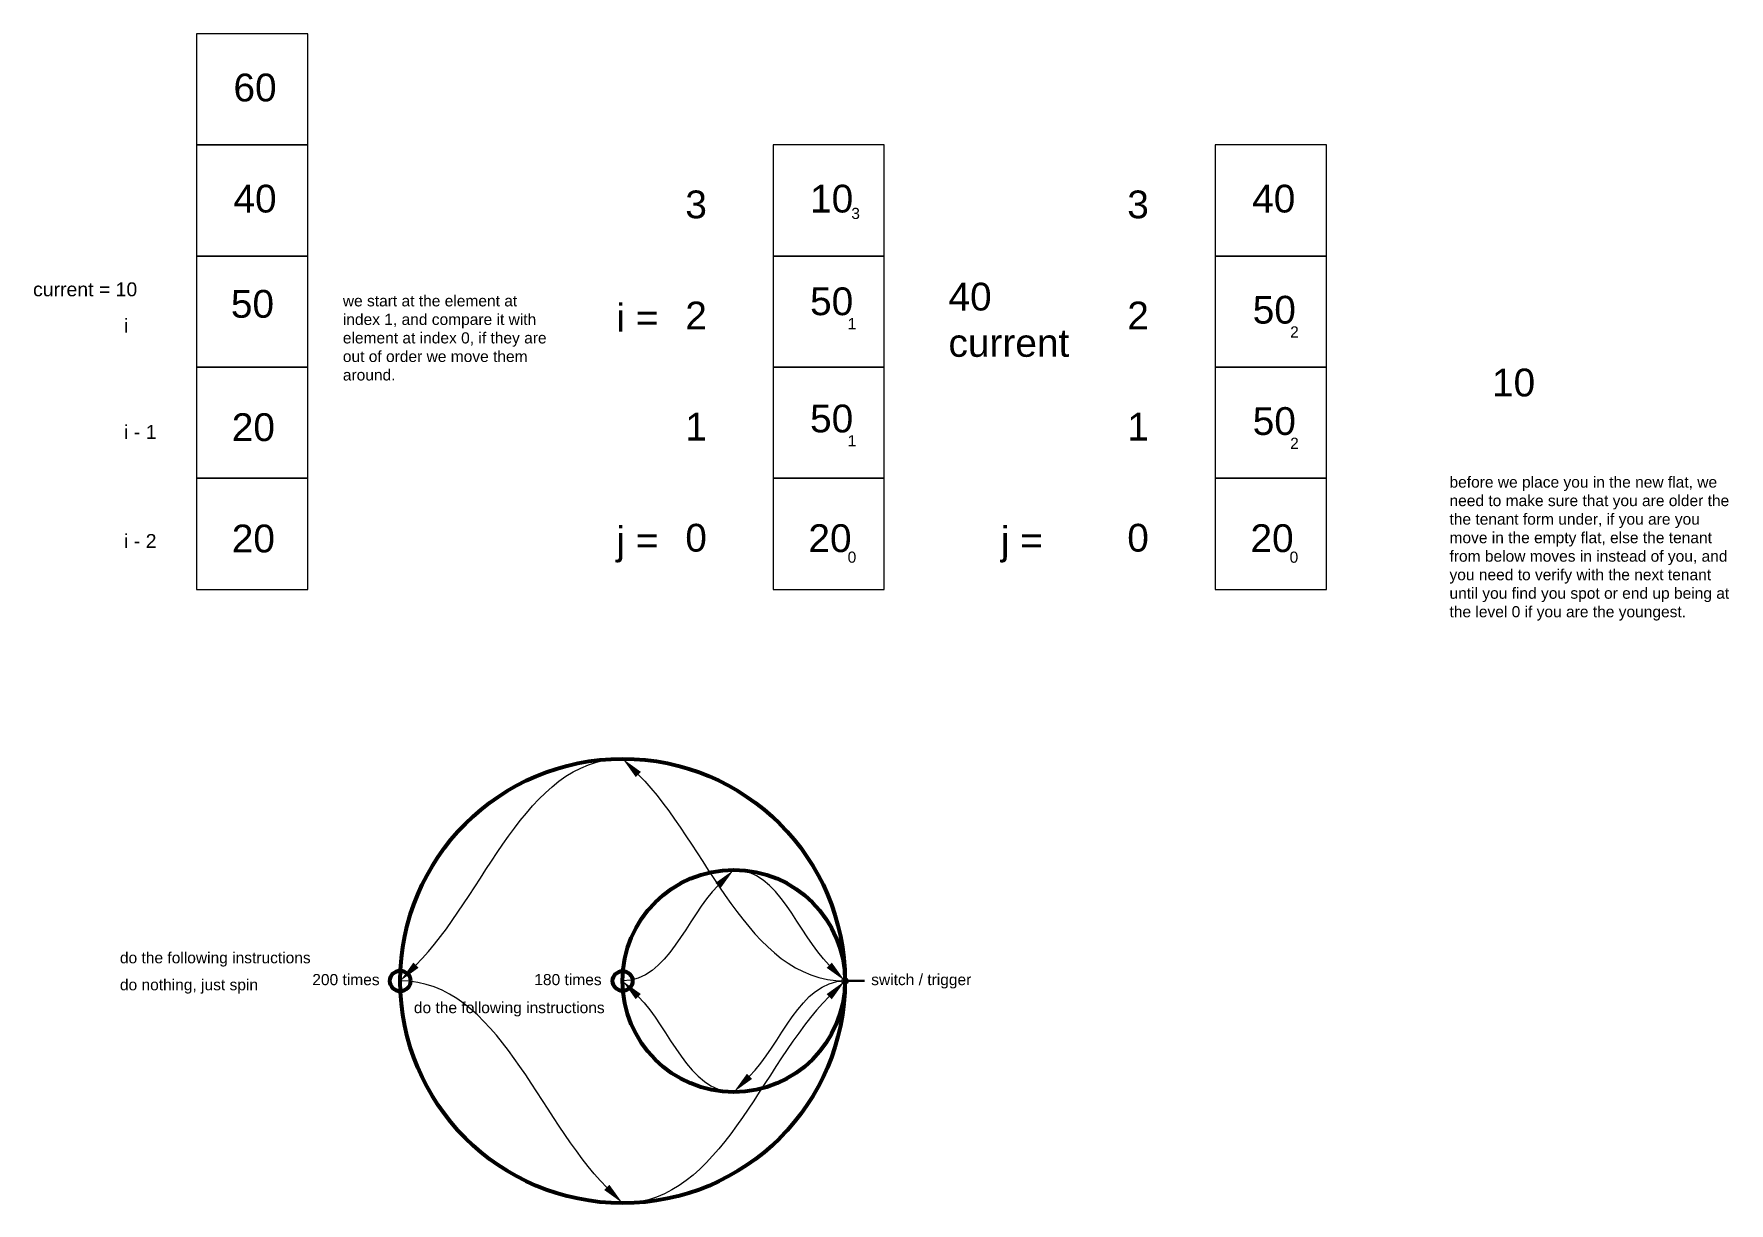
# Model space of a CAD drawing. Header units: millimetres. Extents: x 74 to 1598, y -127 to 925.
import ezdxf
from ezdxf import colors
from ezdxf.entities.mleader import LeaderData, LeaderLine
from ezdxf.math import Vec2, Vec3

# ---------------------------------------------------------------- set-up
doc = ezdxf.new("R2010")
doc.units = ezdxf.units.MM
doc.linetypes.add('DASHED2', pattern=[9.525, 6.35, -3.175])
doc.styles.get("Standard").update_dxf_attribs({"font": 'arial.ttf'})

msp = doc.modelspace()

# ---------------------------------------------------------------- linework, layer by layer
for points in [[(220.1, 825.5), (320.1, 825.5), (320.1, 925.5), (220.1, 925.5)], [(220.1, 725.5), (320.1, 725.5), (320.1, 825.5), (220.1, 825.5)], [(738.7, 725.5), (838.7, 725.5), (838.7, 825.5), (738.7, 825.5)], [(1136.3, 725.5), (1236.3, 725.5), (1236.3, 825.5), (1136.3, 825.5)], [(220.1, 625.5), (320.1, 625.5), (320.1, 725.5), (220.1, 725.5)], [(738.7, 625.5), (838.7, 625.5), (838.7, 725.5), (738.7, 725.5)], [(1136.3, 625.5), (1236.3, 625.5), (1236.3, 725.5), (1136.3, 725.5)], [(220.1, 525.5), (320.1, 525.5), (320.1, 625.5), (220.1, 625.5)], [(738.7, 525.5), (838.7, 525.5), (838.7, 625.5), (738.7, 625.5)], [(1136.3, 525.5), (1236.3, 525.5), (1236.3, 625.5), (1136.3, 625.5)], [(220.1, 425.5), (320.1, 425.5), (320.1, 525.5), (220.1, 525.5)], [(738.7, 425.5), (838.7, 425.5), (838.7, 525.5), (738.7, 525.5)], [(1136.3, 425.5), (1236.3, 425.5), (1236.3, 525.5), (1136.3, 525.5)]]:
    msp.add_lwpolyline(points, close=True)
at = {"color": 240, "true_color": 0xed1f24, "const_width": 2}
msp.add_lwpolyline([(803.3, 73.1), (820.9, 73.1)], dxfattribs=at)
at = {"color": 152, "lineweight": 100, "true_color": 0x2776bb}
msp.add_circle((603.3, 73.1), 200, dxfattribs=at)
at = {"color": 31, "lineweight": 100, "true_color": 0xfecc66}
msp.add_circle((703.3, 73.1), 100, dxfattribs=at)
at = {"color": 152, "lineweight": 200, "true_color": 0x2776bb}
msp.add_circle((403.3, 73.1), 9.26, dxfattribs=at)
at = {"color": 31, "lineweight": 200, "true_color": 0xfecc66}
msp.add_circle((603.3, 73.1), 8.95, dxfattribs=at)
at = {"color": 31, "true_color": 0xfecc66}
msp.add_circle((803.3, 73.1), 2.89, dxfattribs=at)

# ---------------------------------------------------------------- texts
at = {"attachment_point": 1}
for s, width, insert, char_height in [('60', 63.968, (253.3, 889.7), 25), ('40', 63.968, (253.3, 789.7), 25), ('3', 63.968, (659.7, 784.5), 25), ('10', 63.968, (771.9, 789.7), 25), ('3', 63.968, (1057.2, 784.5), 25), ('40', 63.968, (1169.5, 789.7), 25), ('3', 13.025, (809, 768.9), 10), ('current = 10', 128.769, (73.1, 701.8), 12.5), ('40\\Pcurrent', 63.968, (896.4, 701.5), 25), ('50', 63.968, (251, 695), 25), ('we start at the element at index 1, and compare it with element at index 0, if they are out of order we move them around.', 183.373, (351.7, 690.2), 10), ('50', 63.968, (771.9, 697.3), 25), ('50', 63.968, (1170, 689.7), 25), ('i = ', 53.94, (597.7, 682.6), 25), ('2', 63.968, (659.7, 684.5), 25), ('2', 63.968, (1057.2, 684.5), 25), ('i', 128.769, (155, 669), 12.5), ('1', 13.025, (805.7, 669.7), 10), ('2', 13.025, (1203.7, 662.2), 10), ('10', 63.968, (1385.2, 624.2), 25), ('20', 63.968, (251.8, 584), 25), ('1', 63.968, (659.7, 584.5), 25), ('50', 63.968, (771.9, 591.8), 25), ('1', 63.968, (1057.2, 584.5), 25), ('50', 63.968, (1170, 589.5), 25), ('i - 1', 128.769, (155, 573.4), 12.5), ('1', 13.025, (805.7, 564.3), 10), ('2', 13.025, (1203.7, 562), 10), ('before we place you in the new flat, we need to make sure that you are older the the tenant form under, if you are you move in the empty flat, else the tenant from below moves in instead of you, and you need to verify with the next tenant until you find you spot or end up being at the level 0 if you are the youngest.', 255.491, (1347, 527.1), 10), ('i - 2', 128.769, (155, 475.3), 12.5), ('20', 63.968, (251.8, 483.8), 25), ('j = ', 62.384, (597.7, 482.2), 25), ('0', 63.968, (659.7, 484.5), 25), ('20', 63.968, (770.4, 484.1), 25), ('j = ', 62.384, (943.5, 482.2), 25), ('0', 63.968, (1057.2, 484.5), 25), ('20', 63.968, (1168, 484.1), 25), ('0', 13.025, (805.7, 459.5), 10), ('0', 13.025, (1203.2, 459.5), 10)]:
    msp.add_mtext_dynamic_manual_height_columns(s, width=width, gutter_width=12.5, heights=[0], dxfattribs=dict(at, insert=insert, char_height=char_height))
at = {"color": 152, "true_color": 0x2776bb, "char_height": 10, "attachment_point": 1}
for s, width, insert in [('do the following instructions', 183.373, (151.2, 99)), ('200 times', 68.384, (324.2, 79.3)), ('do nothing, just spin', 183.373, (151.2, 74.7))]:
    msp.add_mtext_dynamic_manual_height_columns(s, width=width, gutter_width=12.5, heights=[0], dxfattribs=dict(at, insert=insert))
at = {"color": 31, "true_color": 0xfecc66, "char_height": 10, "attachment_point": 1}
for s, width, insert in [('180 times', 68.384, (523.9, 79.3)), ('switch / trigger', 95.127, (826.9, 79.3)), ('do the following instructions', 183.373, (415.6, 54.1))]:
    msp.add_mtext_dynamic_manual_height_columns(s, width=width, gutter_width=12.5, heights=[0], dxfattribs=dict(at, insert=insert))

# ---------------------------------------------------------------- leaders
at = {"color": 152, "linetype": 'DASHED2', "true_color": 0x2776bb}
ml = msp.add_multileader_mtext('Standard', dxfattribs=at)
ml.set_content('', color=(39, 118, 187))
ml.set_leader_properties()
ml.build(insert=Vec2(0, 0))
ml.multileader.update_dxf_attribs({"leader_type": 2, "arrow_head_size": 20})
ctx = ml.context
ctx.base_point, ctx.arrow_head_size, ctx.plane_origin = Vec3(603.3, 273.1), 20, Vec3(403.3, 73.1)
notes = []
notes.append((ctx, [(0, (1, 1, 0), (595.3, 273.1), (1, 0), 8, [(0, [(403.3, 73.1)], 0, [])])]))
ctx.mtext.insert, ctx.mtext.flow_direction = Vec3(605.3, 275.1), 5
ml = msp.add_multileader_mtext('Standard', dxfattribs=at)
ml.set_content(' ', color=(39, 118, 187))
ml.set_leader_properties()
ml.build(insert=Vec2(0, 0))
ml.multileader.update_dxf_attribs({"leader_type": 2, "arrow_head_size": 20})
ctx = ml.context
ctx.base_point, ctx.arrow_head_size, ctx.plane_origin = Vec3(803.3, 73.1), 20, Vec3(603.3, 273.1)
notes.append((ctx, [(0, (1, 1, 0), (795.3, 73.1), (1, 0), 8, [(0, [(603.3, 273.1)], 0, [])])]))
ctx.mtext.insert, ctx.mtext.flow_direction = Vec3(805.3, 75.1), 5
at = {"color": 31, "linetype": 'DASHED2', "true_color": 0xfecc66}
ml = msp.add_multileader_mtext('Standard', dxfattribs=at)
ml.set_content('', color=(254, 204, 102))
ml.set_leader_properties()
ml.build(insert=Vec2(0, 0))
ml.multileader.update_dxf_attribs({"leader_type": 2, "arrow_head_size": 20})
ctx = ml.context
ctx.base_point, ctx.arrow_head_size, ctx.plane_origin = Vec3(599.3, 73.1), 20, Vec3(703.3, 173.1)
ctx.text_align_type = 2
notes.append((ctx, [(0, (1, 1, 0), (611.3, 73.1), (-1, 0), 8, [(0, [(703.3, 173.1)], 0, [])])]))
ctx.mtext.insert, ctx.mtext.alignment, ctx.mtext.flow_direction = Vec3(601.3, 75.1), 3, 5
ml = msp.add_multileader_mtext('Standard', dxfattribs=at)
ml.set_content(' ', color=(254, 204, 102))
ml.set_leader_properties()
ml.build(insert=Vec2(0, 0))
ml.multileader.update_dxf_attribs({"leader_type": 2, "arrow_head_size": 20})
ctx = ml.context
ctx.base_point, ctx.arrow_head_size, ctx.plane_origin = Vec3(697.8, 173.1), 20, Vec3(803.3, 73.1)
ctx.text_align_type = 2
notes.append((ctx, [(0, (1, 1, 0), (711.3, 173.1), (-1, 0), 8, [(0, [(803.3, 73.1)], 0, [])])]))
ctx.mtext.insert, ctx.mtext.alignment, ctx.mtext.flow_direction = Vec3(701.3, 175.1), 3, 5
at = {"color": 152, "linetype": 'DASHED2', "true_color": 0x2776bb}
ml = msp.add_multileader_mtext('Standard', dxfattribs=at)
ml.set_content('', color=(39, 118, 187))
ml.set_leader_properties()
ml.build(insert=Vec2(0, 0))
ml.multileader.update_dxf_attribs({"leader_type": 2, "arrow_head_size": 20})
ctx = ml.context
ctx.base_point, ctx.arrow_head_size, ctx.plane_origin = Vec3(399.3, 73.1), 20, Vec3(603.3, -126.9)
notes.append((ctx, [(0, (1, 1, 0), (411.3, 73.1), (-1, 0), 8, [(0, [(603.3, -126.9)], 0, [])])]))
ctx.mtext.insert, ctx.mtext.flow_direction = Vec3(401.3, 75.1), 5
ml = msp.add_multileader_mtext('Standard', dxfattribs=at)
ml.set_content('', color=(39, 118, 187))
ml.set_leader_properties()
ml.build(insert=Vec2(0, 0))
ml.multileader.update_dxf_attribs({"leader_type": 2, "arrow_head_size": 20})
ctx = ml.context
ctx.base_point, ctx.arrow_head_size, ctx.plane_origin = Vec3(599.3, -126.9), 20, Vec3(803.3, 73.1)
notes.append((ctx, [(0, (1, 1, 0), (611.3, -126.9), (-1, 0), 8, [(0, [(803.3, 73.1)], 0, [])])]))
ctx.mtext.insert, ctx.mtext.flow_direction = Vec3(601.3, -124.9), 5
at = {"color": 31, "linetype": 'DASHED2', "true_color": 0xfecc66}
ml = msp.add_multileader_mtext('Standard', dxfattribs=at)
ml.set_content('', color=(254, 204, 102))
ml.set_leader_properties()
ml.build(insert=Vec2(0, 0))
ml.multileader.update_dxf_attribs({"leader_type": 2, "arrow_head_size": 20})
ctx = ml.context
ctx.base_point, ctx.arrow_head_size, ctx.plane_origin = Vec3(703.3, -26.9), 20, Vec3(603.3, 73.1)
notes.append((ctx, [(0, (1, 1, 0), (695.3, -26.9), (1, 0), 8, [(0, [(603.3, 73.1)], 0, [])])]))
ctx.mtext.insert, ctx.mtext.flow_direction = Vec3(705.3, -24.9), 5
ml = msp.add_multileader_mtext('Standard', dxfattribs=at)
ml.set_content('', color=(254, 204, 102))
ml.set_leader_properties()
ml.build(insert=Vec2(0, 0))
ml.multileader.update_dxf_attribs({"leader_type": 2, "arrow_head_size": 20})
ctx = ml.context
ctx.base_point, ctx.arrow_head_size, ctx.plane_origin = Vec3(803.3, 73.1), 20, Vec3(703.3, -26.9)
notes.append((ctx, [(0, (1, 1, 0), (795.3, 73.1), (1, 0), 8, [(0, [(703.3, -26.9)], 0, [])])]))
ctx.mtext.insert, ctx.mtext.flow_direction = Vec3(805.3, 75.1), 5
for ctx, leaders in notes:
    for number, flags, end, landing, length, lines in leaders:
        leader = LeaderData()
        leader.index, (leader.has_last_leader_line, leader.has_dogleg_vector, leader.attachment_direction) = number, flags
        leader.last_leader_point, leader.dogleg_vector, leader.dogleg_length = Vec3(end), Vec3(landing), length
        for number, points, colour, breaks in lines:
            line = LeaderLine()
            line.index, line.vertices, line.color, line.breaks = number, Vec3.list(points), colors.encode_raw_color(colour), breaks
            leader.lines.append(line)
        ctx.leaders.append(leader)

doc.saveas('drawing.dxf')
